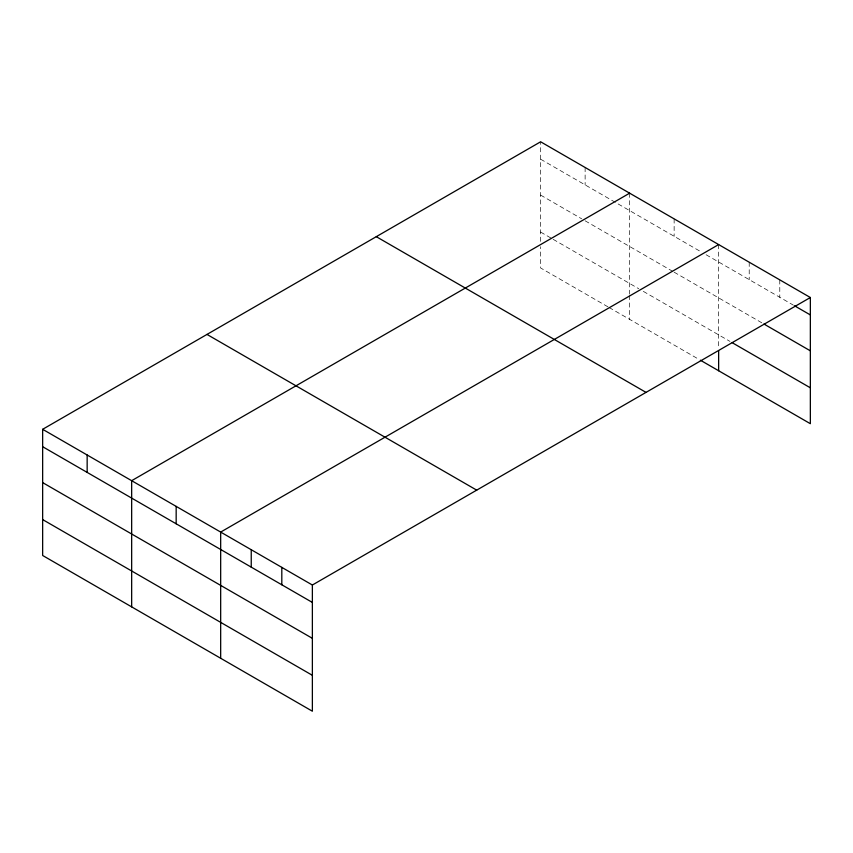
<?xml version="1.0" encoding="UTF-8"?>
<svg xmlns="http://www.w3.org/2000/svg" width="853" height="853" viewBox="0 0 853 853"><rect width="100%" height="100%" fill="white"/><g stroke="black" fill="none" stroke-linecap="round" stroke-linejoin="round"><path stroke-width="0.64" stroke-dasharray="4.26 3.2" d="M540.631 241.388L540.631 141.79M540.631 159.202L701.529 252.104M706.092 254.738L793.365 305.129M540.631 195.102L581.703 218.816M585.126 220.799L672.996 271.521M674.137 272.182L762.795 323.372M540.631 232.08L552.04 238.669M553.181 239.33L638.769 288.74M643.333 291.374L729.965 341.392M607.954 306.845L540.631 267.981L540.631 246.709M609.095 307.506L699.247 359.55M779.781 279.869L779.781 297.281M749.211 262.223L749.211 279.635M718.642 244.576L718.642 348.152M674.137 218.88L674.137 236.292M629.631 193.183L629.631 294.104M629.631 295.437L629.631 319.363M585.126 167.487L585.126 184.898"/><path stroke-width="1.28" d="M42.65 429.304L312.369 585.019L312.369 711.21L42.65 555.484L42.65 429.304L540.631 141.79L810.35 297.516L810.35 423.696L700.388 360.211M629.631 193.183L131.661 480.687L131.661 606.867M718.642 244.576L220.671 532.08L220.671 658.26M312.369 585.019L810.35 297.516M794.495 305.779L810.35 314.928M763.936 324.023L810.35 350.828M732.226 342.703L810.35 387.806M376.29 236.676L646.02 392.391M206.98 334.419L476.71 490.144M42.65 446.705L312.369 602.431M42.65 482.606L312.369 638.332M42.65 519.584L312.369 675.309M718.642 350.818L718.642 370.756M281.81 567.373L281.81 584.785M251.24 549.727L251.24 567.138M176.166 506.383L176.166 523.795M87.155 454.99L87.155 472.402"/></g></svg>
